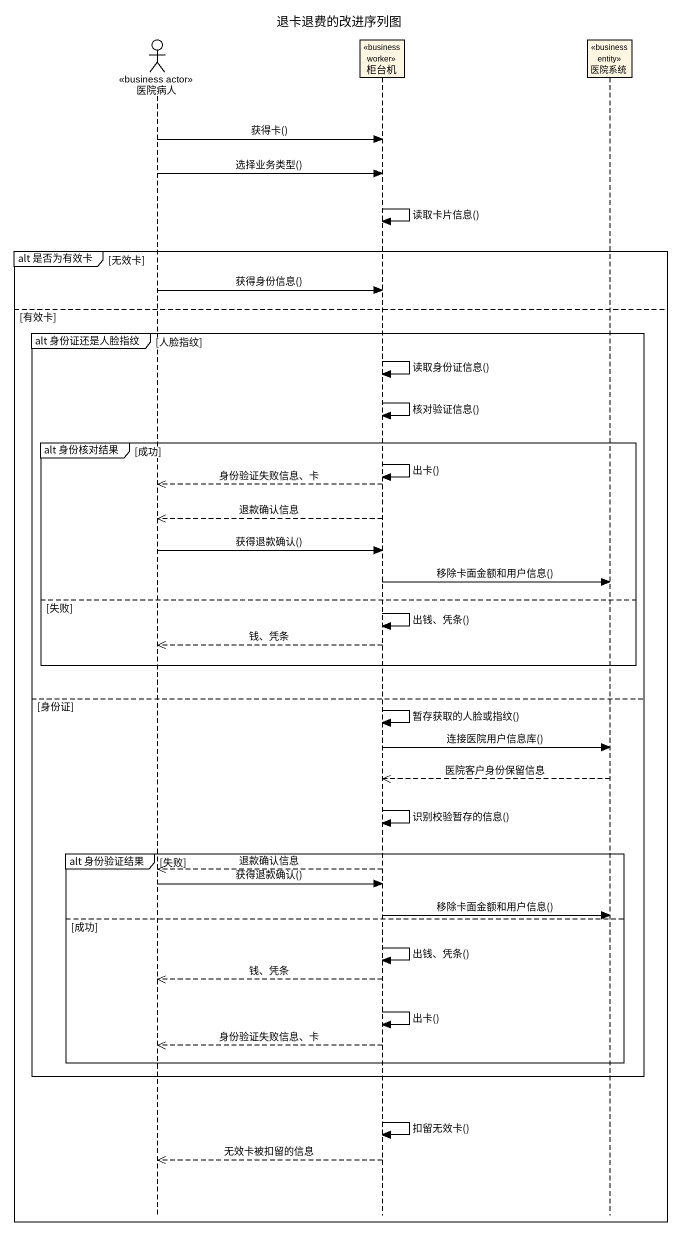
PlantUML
@startuml
title 退卡退费的改进序列图
hide footbox
actor 医院病人 <<business actor>>
participant 柜台机 <<business worker>>
participant 医院系统 <<business entity>>

医院病人 -> 柜台机 : 获得卡()
医院病人 -> 柜台机 : 选择业务类型()
柜台机 -> 柜台机 : 读取卡片信息()
group alt 是否为有效卡 [无效卡]
  医院病人 -> 柜台机 : 获得身份信息()
else 有效卡
  group alt 身份证还是人脸指纹 [人脸指纹]
    柜台机 -> 柜台机 : 读取身份证信息()
    柜台机 -> 柜台机 : 核对验证信息()
    group alt 身份核对结果 [成功]
      柜台机 -> 柜台机 : 出卡()
      柜台机 -->> 医院病人 : 身份验证失败信息、卡
      柜台机 -->> 医院病人 : 退款确认信息
      医院病人 -> 柜台机 : 获得退款确认()
      柜台机 -> 医院系统 : 移除卡面金额和用户信息()
    else 失败
      柜台机 -> 柜台机 : 出钱、凭条()
      柜台机 -->> 医院病人 : 钱、凭条
    end
  else 身份证
    柜台机 -> 柜台机 : 暂存获取的人脸或指纹()
    柜台机 -> 医院系统 : 连接医院用户信息库()
    医院系统 -->> 柜台机 : 医院客户身份保留信息
    柜台机 -> 柜台机 : 识别校验暂存的信息()
    group alt 身份验证结果 [失败]
      柜台机 -->> 医院病人 : 退款确认信息
      医院病人 -> 柜台机 : 获得退款确认()
      柜台机 -> 医院系统 : 移除卡面金额和用户信息()
    else 成功
      柜台机 -> 柜台机 : 出钱、凭条()
      柜台机 -->> 医院病人 : 钱、凭条
      柜台机 -> 柜台机 : 出卡()
      柜台机 -->> 医院病人 : 身份验证失败信息、卡
    end
  end
  柜台机 -> 柜台机 : 扣留无效卡()
  柜台机 -->> 医院病人 : 无效卡被扣留的信息
end
@enduml
